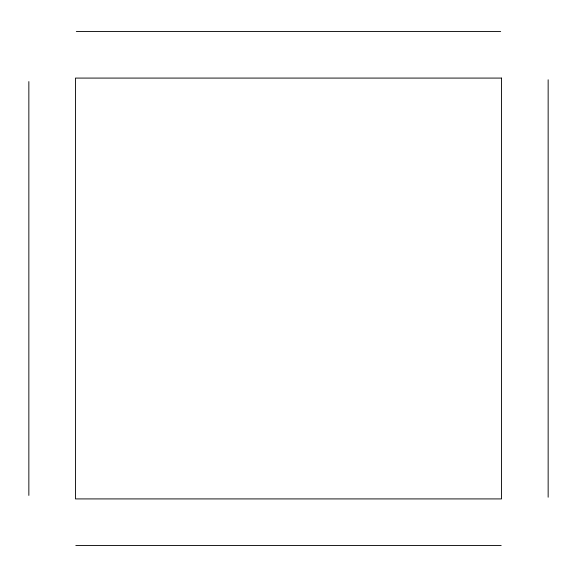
<?xml version="1.0" encoding="UTF-8"?>
<svg xmlns="http://www.w3.org/2000/svg" width="577" height="577" viewBox="0 0 577 577"><rect width="100%" height="100%" fill="white"/><g stroke="black" fill="none" stroke-linecap="round" stroke-linejoin="round"><path stroke-width="0.87" d="M76.323 31.461L500.677 31.461M75.811 545.539L501.189 545.539M548.15 79.792L548.15 497.208M28.85 81.581L28.85 495.419M501.528 78.083L75.472 78.083L75.472 498.917L501.528 498.917L501.528 78.083"/></g></svg>
